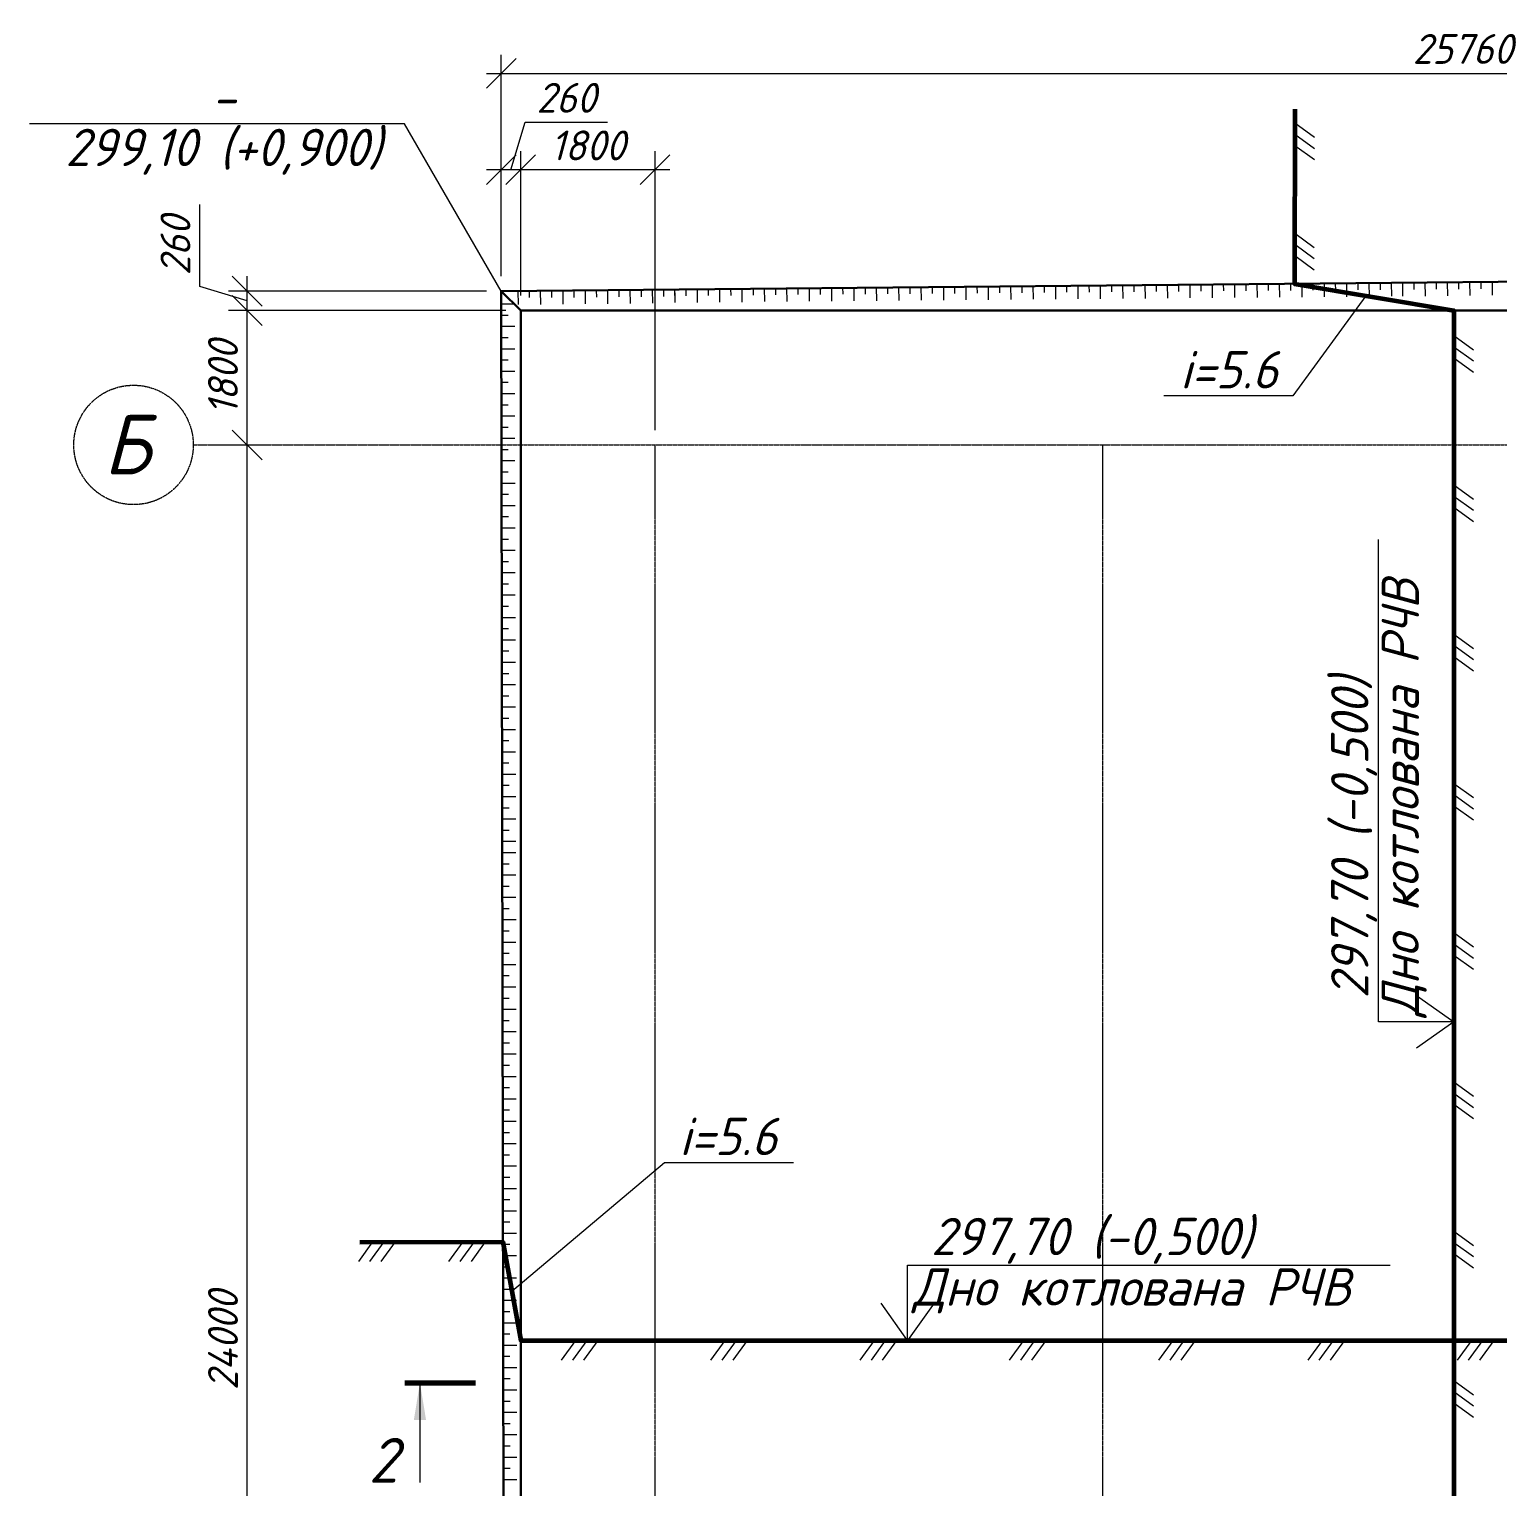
# Model space of a CAD drawing. Header units: millimetres. Extents: x 339888 to 1025294, y -263818 to -40540.
# Drawn here: x 491424 to 511093, y -205961 to -186436 of the extents above; entities that cross this region are included whole.
import ezdxf
from ezdxf import colors
from ezdxf.entities.mleader import LeaderData, LeaderLine
from ezdxf.math import Vec2, Vec3

# ---------------------------------------------------------------- set-up
doc = ezdxf.new("R2010")
doc.units = ezdxf.units.MM
doc.linetypes.add('CENTER2', pattern=[28.575, 19.05, -3.175, 3.175, -3.175])
doc.layers.get('0').update_dxf_attribs({"lineweight": 15})
for name, color, linetype, lineweight in [('0 @ 20', 7, 'Continuous', 15), ('0 @ 200', 7, 'Continuous', 15), ('Оси', 126, 'CENTER2', 15), ('Размеры', 250, 'Continuous', 18), ('Размеры @ 200', 250, 'Continuous', 18)]:
    doc.layers.add(name, color=color, linetype=linetype, lineweight=lineweight)
doc.styles.add('ГОСТ 2', font='GOST_Common Italic.ttf', dxfattribs={"height": 2})
doc.styles.add('ГОСТ 2.5', font='GOST_Common Italic.ttf', dxfattribs={"height": 2.5})
doc.styles.add('ГОСТ 3', font='GOST_Common Italic.ttf', dxfattribs={"height": 3})
doc.styles.add('Размерный 2', font='isocpeui.ttf', dxfattribs={"height": 2})
doc.dimstyles.new('ISO-25', dxfattribs={"dimtxt": 2, "dimasz": 1.8, "dimexe": 1, "dimexo": 2, "dimtad": 1, "dimdec": 0, "dimlfac": 100, "dimtxsty": 'Размерный 2', "dimblk": 'OBLIQUE', "dimcen": 2, "dimdle": 1, "dimclrd": 251, "dimclre": 251, "dimadec": 0, "dimazin": 0, "dimtfac": 1, "dimtdec": 0, "dimtmove": 0, "dimatfit": 3, "dimfxl": 1, "dimlwd": 15, "dimlwe": 15, "dimarcsym": 0})
doc.dimstyles.new('ГОСТ_2К', dxfattribs={"dimtxt": 2, "dimasz": 2, "dimexe": 1.25, "dimexo": 1, "dimtad": 1, "dimdec": 0, "dimtxsty": 'ГОСТ 2', "dimblk": 'OBLIQUE', "dimcen": -2.5, "dimdle": 1, "dimclrd": 251, "dimclre": 251, "dimclrt": 256, "dimadec": 1, "dimazin": 0, "dimtfac": 1, "dimtdec": 0, "dimtmove": 0, "dimatfit": 3, "dimfxl": 1, "dimlwd": 15, "dimlwe": 15, "dimarcsym": 1})

# ---------------------------------------------------------------- blocks, each defined once
blk = doc.blocks.new('_Oblique')
at = {"color": 0, "linetype": 'ByBlock', "lineweight": -2}
blk.add_line((-0.5, -0.5), (0.5, 0.5), dxfattribs=at)
blk = doc.blocks.new('*D608')
at = {"color": 251, "lineweight": 15, "transparency": 16777216}
for p, q in [((494343, -216204), (494343, -191804)), ((493820, -192004), (494593, -192004)), ((493820, -216004), (494593, -216004))]:
    blk.add_line(p, q, dxfattribs=at)
at = {"layer": 'Defpoints', "color": 0, "lineweight": 15, "transparency": 16777216}
for p in [(493620, -192004), (494343, -192004), (493620, -216004)]:
    blk.add_point(p, dxfattribs=at)
at = {"color": 251, "lineweight": 15, "transparency": 16777216, "xscale": 400, "yscale": 400, "zscale": 400}
for p, rotation in [((494343, -192004), 90), ((494343, -216004), 270)]:
    blk.add_blockref('_Oblique', p, dxfattribs=dict(at, rotation=rotation))
at = {"lineweight": 15, "transparency": 16777216, "insert": (494018, -204004), "char_height": 400, "attachment_point": 5, "rotation": 90, "style": 'ГОСТ 2'}
blk.add_mtext('24000', dxfattribs=at)
blk = doc.blocks.new('*D621')
at = {"color": 251, "lineweight": 15, "transparency": 16777216}
for p, q in [((494343, -192204), (494343, -190004)), ((497806, -190204), (494093, -190204)), ((493820, -192004), (494593, -192004))]:
    blk.add_line(p, q, dxfattribs=at)
at = {"layer": 'Defpoints', "color": 0, "lineweight": 15, "transparency": 16777216}
for p in [(494343, -190204), (498006, -190204), (493620, -192004)]:
    blk.add_point(p, dxfattribs=at)
at = {"color": 251, "lineweight": 15, "transparency": 16777216, "xscale": 400, "yscale": 400, "zscale": 400}
for p, rotation in [((494343, -190204), 90), ((494343, -192004), 270)]:
    blk.add_blockref('_Oblique', p, dxfattribs=dict(at, rotation=rotation))
at = {"lineweight": 15, "transparency": 16777216, "insert": (494018, -191104), "char_height": 400, "attachment_point": 5, "rotation": 90, "style": 'ГОСТ 2'}
blk.add_mtext('1800', dxfattribs=at)
blk = doc.blocks.new('*D622')
at = {"color": 251, "lineweight": 15, "transparency": 16777216}
for p, q in [((493706, -189883), (493706, -188783)), ((494343, -190404), (494343, -189744)), ((494343, -190074), (493706, -189883)), ((497546, -189944), (494093, -189944)), ((497806, -190204), (494093, -190204))]:
    blk.add_line(p, q, dxfattribs=at)
at = {"layer": 'Defpoints', "color": 0, "lineweight": 15, "transparency": 16777216}
for p in [(494343, -189944), (497746, -189944), (498006, -190204)]:
    blk.add_point(p, dxfattribs=at)
at = {"color": 251, "lineweight": 15, "transparency": 16777216, "xscale": 400, "yscale": 400, "zscale": 400}
for p, rotation in [((494343, -189944), 90), ((494343, -190204), 270)]:
    blk.add_blockref('_Oblique', p, dxfattribs=dict(at, rotation=rotation))
at = {"lineweight": 15, "transparency": 16777216, "insert": (493381, -189333), "char_height": 400, "attachment_point": 5, "rotation": 90, "style": 'ГОСТ 2'}
blk.add_mtext('260', dxfattribs=at)
blk = doc.blocks.new('*D623')
at = {"color": 251, "lineweight": 15, "transparency": 16777216}
for p, q in [((498006, -190004), (498006, -188066)), ((499806, -191804), (499806, -188066)), ((500006, -188316), (497806, -188316))]:
    blk.add_line(p, q, dxfattribs=at)
at = {"layer": 'Defpoints', "color": 0, "lineweight": 15, "transparency": 16777216}
for p in [(498006, -188316), (498006, -190204), (499806, -192004)]:
    blk.add_point(p, dxfattribs=at)
at = {"color": 251, "lineweight": 15, "transparency": 16777216, "xscale": 400, "yscale": 400, "zscale": 400, "rotation": 180}
blk.add_blockref('_Oblique', (498006, -188316), dxfattribs=at)
at = {"color": 251, "lineweight": 15, "transparency": 16777216, "xscale": 400, "yscale": 400, "zscale": 400}
blk.add_blockref('_Oblique', (499806, -188316), dxfattribs=at)
at = {"lineweight": 15, "transparency": 16777216, "insert": (498906, -187991), "char_height": 400, "attachment_point": 5, "style": 'ГОСТ 2'}
blk.add_mtext('1800', dxfattribs=at)
blk = doc.blocks.new('*D624')
at = {"color": 251, "lineweight": 15, "transparency": 16777216}
for p, q in [((497876, -188316), (498067, -187678)), ((498067, -187678), (499167, -187678)), ((497746, -189744), (497746, -188066)), ((498006, -190004), (498006, -188066)), ((498206, -188316), (497546, -188316))]:
    blk.add_line(p, q, dxfattribs=at)
at = {"layer": 'Defpoints', "color": 0, "lineweight": 15, "transparency": 16777216}
for p in [(497746, -188316), (497746, -189944), (498006, -190204)]:
    blk.add_point(p, dxfattribs=at)
at = {"color": 251, "lineweight": 15, "transparency": 16777216, "xscale": 400, "yscale": 400, "zscale": 400, "rotation": 180}
blk.add_blockref('_Oblique', (497746, -188316), dxfattribs=at)
at = {"color": 251, "lineweight": 15, "transparency": 16777216, "xscale": 400, "yscale": 400, "zscale": 400}
blk.add_blockref('_Oblique', (498006, -188316), dxfattribs=at)
at = {"lineweight": 15, "transparency": 16777216, "insert": (498617, -187353), "char_height": 400, "attachment_point": 5, "style": 'ГОСТ 2'}
blk.add_mtext('260', dxfattribs=at)
blk = doc.blocks.new('_None')
blk = doc.blocks.new('*D630')
at = {"color": 251, "lineweight": 15, "transparency": 16777216}
for p, q in [((497746, -189744), (497746, -186776)), ((523506, -189504), (523506, -186776)), ((497546, -187026), (523706, -187026))]:
    blk.add_line(p, q, dxfattribs=at)
at = {"layer": 'Defpoints', "color": 0, "lineweight": 15, "transparency": 16777216}
for p in [(523506, -187026), (523506, -189704), (497746, -189944)]:
    blk.add_point(p, dxfattribs=at)
at = {"color": 251, "lineweight": 15, "transparency": 16777216, "xscale": 400, "yscale": 400, "zscale": 400, "rotation": 180}
blk.add_blockref('_Oblique', (497746, -187026), dxfattribs=at)
at = {"color": 251, "lineweight": 15, "transparency": 16777216, "xscale": 400, "yscale": 400, "zscale": 400}
blk.add_blockref('_Oblique', (523506, -187026), dxfattribs=at)
at = {"lineweight": 15, "transparency": 16777216, "insert": (510626, -186698), "char_height": 400, "attachment_point": 5, "style": 'ГОСТ 2'}
blk.add_mtext('25760', dxfattribs=at)
blk = doc.blocks.new('*U991')
at = {"layer": '0 @ 20', "lineweight": 15, "ltscale": 0.5}
blk.add_leader([(503189, -204004), (503189, -202992), (505523, -202992)], dimstyle='ISO-25', override={"dimscale": 20, "dimtxt": 0.25, "dimasz": 2.5, "dimgap": 0.625, "dimtad": 0, "dimldrblk": 'Open90'}, dxfattribs=at)
at = {"layer": '0 @ 200', "lineweight": 15, "ltscale": 0.5}
blk.add_leader([(503189, -204004), (503189, -202992), (509651, -202992)], dimstyle='ISO-25', override={"dimscale": 200, "dimtxt": 0.25, "dimasz": 2.5, "dimgap": 0.625, "dimtad": 0, "dimldrblk": 'Open90'}, dxfattribs=at)
blk = doc.blocks.new('*U992')
at = {"layer": '0 @ 20', "lineweight": 15, "ltscale": 0.5}
blk.add_leader([(510506, -199734), (509495, -199734), (509495, -197400)], dimstyle='ISO-25', override={"dimscale": 20, "dimtxt": 0.25, "dimasz": 2.5, "dimgap": 0.625, "dimtad": 0, "dimldrblk": 'Open90'}, dxfattribs=at)
at = {"layer": '0 @ 200', "lineweight": 15, "ltscale": 0.5}
blk.add_leader([(510506, -199734), (509495, -199734), (509495, -193272)], dimstyle='ISO-25', override={"dimscale": 200, "dimtxt": 0.25, "dimasz": 2.5, "dimgap": 0.625, "dimtad": 0, "dimldrblk": 'Open90'}, dxfattribs=at)

msp = doc.modelspace()

# ---------------------------------------------------------------- linework, layer by layer
at = {"lineweight": 15, "ltscale": 0.5}
for p, q in [((510506.19013, -201058.65262), (510506.19036, -198409.60474)), ((501864.36845, -204003.84468), (504513.41633, -204003.84492))]:
    msp.add_line(p, q, dxfattribs=at)
at = {"lineweight": 70, "ltscale": 0.2}
msp.add_line((496454.08489, -204570.60902), (497399.76492, -204570.60902), dxfattribs=at)
at = {"layer": 'Оси'}
msp.add_line((493619.82117, -192003.8448), (521206.19013, -192003.8448), dxfattribs=at)
at = {"layer": 'Оси', "ltscale": 0.5}
for p, q in [((499806.19013, -223314.43833), (499806.19013, -192003.8448)), ((505806.19013, -223314.43833), (505806.19013, -192003.8448))]:
    msp.add_line(p, q, dxfattribs=at)
at = {"layer": 'Оси'}
msp.add_circle((492819.82117, -192003.8448), 800, dxfattribs=at)
at = {"layer": 'Размеры', "lineweight": 15}
for p, q in [((508376.95319, -187690.2162), (508639.01092, -187881.27289)), ((508376.95319, -187840.2162), (508639.01092, -188031.27289)), ((508376.95319, -187990.2162), (508639.01092, -188181.27289)), ((508374.08511, -189165.98292), (508636.14284, -189357.03961)), ((508374.08511, -189315.98292), (508636.14284, -189507.03961)), ((508374.08511, -189465.98292), (508636.14284, -189657.03961)), ((497968.55956, -189941.9158), (497970.45976, -190121.90577)), ((498118.55355, -189940.59948), (498119.50365, -190030.59447)), ((498268.55776, -189940.16149), (498270.45796, -190120.15146)), ((498418.55175, -189938.84517), (498419.50185, -190028.84015)), ((498568.55233, -189938.06319), (498570.45252, -190118.05316)), ((498718.54631, -189936.74687), (498719.49641, -190026.74185)), ((498868.54125, -189935.43054), (498870.44145, -190115.42051)), ((499018.53524, -189934.11422), (499019.48534, -190024.10921)), ((499168.53017, -189932.79789), (499170.43037, -190112.78786)), ((499318.52416, -189931.48157), (499319.47426, -190021.47656)), ((499468.5191, -189930.16525), (499470.4193, -190110.15522)), ((499618.51309, -189928.84893), (499619.46318, -190018.84391)), ((499768.49674, -189926.4639), (499770.39694, -190106.45387)), ((499918.49073, -189925.14758), (499919.44083, -190015.14257)), ((500068.40669, -189916.35037), (500069.35679, -190006.34536)), ((500068.41328, -189916.88471), (500070.31348, -190096.87468)), ((500218.40727, -189915.56839), (500219.35737, -190005.56338)), ((500368.4022, -189914.25207), (500370.3024, -190094.24204)), ((500518.39619, -189912.93575), (500519.34629, -190002.93073)), ((500668.39113, -189911.61942), (500670.29133, -190091.60939)), ((500818.38512, -189910.3031), (500819.33521, -190000.29808)), ((500968.38005, -189908.98677), (500970.28025, -190088.97674)), ((501118.37404, -189907.67045), (501119.32414, -189997.66544)), ((501268.34641, -189904.21673), (501270.24661, -190084.2067)), ((501418.3404, -189902.90041), (501419.2905, -189992.89539)), ((501568.33534, -189901.58408), (501570.23553, -190081.57405)), ((501718.32932, -189900.26776), (501719.27942, -189990.26275)), ((501868.32426, -189898.95143), (501870.22446, -190078.9414)), ((502018.31825, -189897.63511), (502019.26835, -189987.6301)), ((502168.31319, -189896.31879), (502170.21338, -190076.30876)), ((502318.30717, -189895.00247), (502319.25727, -189984.99745)), ((502468.30775, -189894.22049), (502470.20795, -190074.21046)), ((502618.30174, -189892.90417), (502619.25184, -189982.89915)), ((502768.29668, -189891.58784), (502770.19687, -190071.57781)), ((502918.29066, -189890.27152), (502919.24076, -189980.26651)), ((503068.2856, -189888.95519), (503070.1858, -190068.94516)), ((503218.27959, -189887.63887), (503219.22969, -189977.63386)), ((503368.27452, -189886.32254), (503370.17472, -190066.31251)), ((503518.26851, -189885.00623), (503519.21861, -189975.00121)), ((503668.26909, -189884.22425), (503670.16929, -190064.21422)), ((503818.26308, -189882.90793), (503819.21318, -189972.90291)), ((503968.25801, -189881.5916), (503970.15821, -190061.58157)), ((504118.252, -189880.27528), (504119.2021, -189970.27026)), ((504268.24694, -189878.95895), (504270.14714, -190058.94892)), ((504418.24093, -189877.64263), (504419.19102, -189967.63762)), ((504568.23586, -189876.3263), (504570.13606, -190056.31627)), ((504718.22985, -189875.00998), (504719.17995, -189965.00497)), ((504868.21351, -189872.62496), (504870.1137, -190052.61493)), ((505018.20749, -189871.30864), (505019.15759, -189961.30362)), ((505168.20807, -189870.52666), (505170.10827, -190050.51663)), ((505318.20206, -189869.21034), (505319.15216, -189959.20533)), ((505468.19699, -189867.89401), (505470.09719, -190047.88398)), ((505618.19098, -189866.57769), (505619.14108, -189956.57268)), ((505768.18592, -189865.26137), (505770.08612, -190045.25133)), ((505918.17991, -189863.94505), (505919.13, -189953.94003)), ((506068.17484, -189862.62872), (506070.07504, -190042.61869)), ((506218.16883, -189861.3124), (506219.11893, -189951.30738)), ((506368.16941, -189860.53042), (506370.06961, -190040.52039)), ((506518.1634, -189859.2141), (506519.11349, -189949.20908)), ((506668.15833, -189857.89777), (506670.05853, -190037.88774)), ((506818.15232, -189856.58145), (506819.10242, -189946.57644)), ((506968.14726, -189855.26512), (506970.04746, -190035.25509)), ((507118.14124, -189853.9488), (507119.09134, -189943.94379)), ((507268.13618, -189852.63248), (507270.03638, -190032.62245)), ((507418.13017, -189851.31616), (507419.08027, -189941.31114)), ((507568.13075, -189850.53418), (507570.03095, -190030.52415)), ((507718.12473, -189849.21786), (507719.07483, -189939.21284)), ((507868.11967, -189847.90153), (507870.01987, -190027.8915)), ((508018.11366, -189846.58521), (508019.06376, -189936.5802)), ((508168.1086, -189845.26888), (508170.00879, -190025.25885)), ((508318.10258, -189843.95256), (508319.05268, -189933.94755)), ((508468.09752, -189842.63623), (508469.99772, -190022.6262)), ((508618.09151, -189841.31992), (508619.04161, -189931.3149)), ((508768.09209, -189840.53794), (508769.99228, -190020.52791)), ((508918.08607, -189839.22162), (508919.03617, -189929.2166)), ((509068.08101, -189837.90529), (509069.98121, -190017.89526)), ((509218.075, -189836.58897), (509219.0251, -189926.58395)), ((509368.06994, -189835.27264), (509369.97013, -190015.26261)), ((509518.06392, -189833.95632), (509519.01402, -189923.95131)), ((509668.05886, -189832.63999), (509669.95906, -190012.62996)), ((509818.05285, -189831.32367), (509819.00294, -189921.31866)), ((509818.05944, -189831.85801), (509819.95964, -190011.84798)), ((509968.05343, -189830.54169), (509969.00352, -189920.53668)), ((510118.04836, -189829.22537), (510119.94856, -190009.21534)), ((510268.04235, -189827.90905), (510268.99245, -189917.90403)), ((510418.03729, -189826.59272), (510419.93749, -190006.58269)), ((510568.03127, -189825.2764), (510568.98137, -189915.27138)), ((510718.02621, -189823.96007), (510719.92641, -190003.95004)), ((510868.0202, -189822.64375), (510868.9703, -189912.63874)), ((511017.99257, -189819.19003), (511019.89277, -189999.18)), ((497746.49428, -190114.59757), (497916.94289, -190114.59757)), ((497746.76147, -190264.59709), (497836.76147, -190264.59709)), ((497746.49428, -190414.59757), (497926.49428, -190414.59757)), ((497746.76147, -190564.59709), (497836.76147, -190564.59709)), ((510506.19013, -190538.2143), (510768.24785, -190729.27099)), ((497747.02866, -190714.59757), (497927.02866, -190714.59757)), ((510506.19013, -190688.2143), (510768.24785, -190879.27099)), ((497747.29585, -190864.59709), (497837.29585, -190864.59709)), ((510506.19013, -190838.2143), (510768.24785, -191029.27099)), ((497747.56304, -191014.59757), (497927.56304, -191014.59757)), ((497747.83023, -191164.59709), (497837.83023, -191164.59709)), ((497748.09742, -191314.59757), (497928.09742, -191314.59757)), ((497748.3646, -191464.59709), (497838.3646, -191464.59709)), ((497748.63179, -191614.59757), (497928.63179, -191614.59757)), ((497748.89898, -191764.59709), (497838.89898, -191764.59709)), ((497749.16617, -191914.59757), (497929.16617, -191914.59757)), ((497749.43336, -192064.59709), (497839.43336, -192064.59709)), ((497749.70055, -192214.59757), (497929.70055, -192214.59757)), ((497749.96774, -192364.59709), (497839.96774, -192364.59709)), ((497750.23493, -192514.59757), (497930.23493, -192514.59757)), ((510506.19013, -192538.2143), (510768.24785, -192729.27099)), ((497750.50212, -192664.59709), (497840.50212, -192664.59709)), ((510506.19013, -192688.2143), (510768.24785, -192879.27099)), ((497751.30369, -192814.59757), (497931.30369, -192814.59757)), ((510506.19013, -192838.2143), (510768.24785, -193029.27099)), ((497751.57087, -192964.59709), (497841.57087, -192964.59709)), ((497751.83806, -193114.59757), (497931.83806, -193114.59757)), ((497752.10525, -193264.59709), (497842.10525, -193264.59709)), ((497752.37244, -193414.59757), (497932.37244, -193414.59757)), ((497752.63963, -193564.59709), (497842.63963, -193564.59709)), ((497752.90682, -193714.59757), (497932.90682, -193714.59757)), ((497753.17401, -193864.59709), (497843.17401, -193864.59709)), ((497753.97558, -194014.59757), (497933.97558, -194014.59757)), ((497754.24277, -194164.59709), (497844.24277, -194164.59709)), ((497754.50996, -194314.59757), (497934.50996, -194314.59757)), ((497754.77714, -194464.59709), (497844.77714, -194464.59709)), ((497755.04433, -194614.59757), (497935.04433, -194614.59757)), ((510506.19013, -194538.2143), (510768.24785, -194729.27099)), ((510506.19013, -194688.2143), (510768.24785, -194879.27099)), ((497755.31152, -194764.59709), (497845.31152, -194764.59709)), ((510506.19013, -194838.2143), (510768.24785, -195029.27099)), ((497755.57871, -194914.59757), (497935.57871, -194914.59757)), ((497755.8459, -195064.59709), (497845.8459, -195064.59709)), ((497756.64747, -195214.59757), (497936.64747, -195214.59757)), ((497756.91466, -195364.59709), (497846.91466, -195364.59709)), ((497757.18185, -195514.59757), (497937.18185, -195514.59757)), ((497757.44904, -195664.59709), (497847.44904, -195664.59709)), ((497757.71623, -195814.59757), (497937.71623, -195814.59757)), ((497757.98341, -195964.59709), (497847.98341, -195964.59709)), ((497758.2506, -196114.59757), (497938.2506, -196114.59757)), ((497758.51779, -196264.59709), (497848.51779, -196264.59709)), ((497759.31936, -196414.59757), (497939.31936, -196414.59757)), ((497759.58655, -196564.59709), (497849.58655, -196564.59709)), ((510506.19013, -196538.2143), (510768.24785, -196729.27099)), ((497759.85374, -196714.59757), (497939.85374, -196714.59757)), ((497760.12093, -196864.59709), (497850.12093, -196864.59709)), ((510506.19013, -196688.2143), (510768.24785, -196879.27099)), ((510506.19013, -196838.2143), (510768.24785, -197029.27099)), ((497760.38812, -197014.59757), (497940.38812, -197014.59757)), ((497760.65531, -197164.59709), (497850.65531, -197164.59709)), ((497760.9225, -197314.59757), (497940.9225, -197314.59757)), ((497761.18968, -197464.59709), (497851.18968, -197464.59709)), ((497761.72406, -197464.59804), (497941.72406, -197464.59804)), ((497761.99125, -197614.59757), (497851.99125, -197614.59757)), ((497762.25844, -197764.59804), (497942.25844, -197764.59804)), ((497762.52563, -197914.59757), (497852.52563, -197914.59757)), ((497762.79282, -198064.59804), (497942.79282, -198064.59804)), ((497763.06001, -198214.59757), (497853.06001, -198214.59757)), ((497763.3272, -198364.59804), (497943.3272, -198364.59804)), ((497763.59439, -198514.59757), (497853.59439, -198514.59757)), ((510506.19013, -198538.2143), (510768.24785, -198729.27099)), ((497761.72406, -198664.59804), (497941.72406, -198664.59804)), ((497761.99125, -198814.59757), (497851.99125, -198814.59757)), ((510506.19013, -198688.2143), (510768.24785, -198879.27099)), ((510506.19013, -198838.2143), (510768.24785, -199029.27099)), ((497762.25844, -198964.59804), (497942.25844, -198964.59804)), ((497762.52563, -199114.59757), (497852.52563, -199114.59757)), ((497762.79282, -199264.59804), (497942.79282, -199264.59804)), ((497763.06001, -199414.59757), (497853.06001, -199414.59757)), ((497763.3272, -199564.59804), (497943.3272, -199564.59804)), ((497763.59439, -199714.59757), (497853.59439, -199714.59757)), ((497764.39596, -199864.59804), (497944.39596, -199864.59804)), ((497764.66314, -200014.59757), (497854.66314, -200014.59757)), ((497764.93033, -200164.59804), (497944.93033, -200164.59804)), ((497765.19752, -200314.59757), (497855.19752, -200314.59757)), ((497765.46471, -200464.59804), (497945.46471, -200464.59804)), ((497765.7319, -200614.59757), (497855.7319, -200614.59757)), ((510506.19013, -200538.2143), (510768.24785, -200729.27099)), ((497765.99909, -200764.59804), (497945.99909, -200764.59804)), ((510506.19013, -200688.2143), (510768.24785, -200879.27099)), ((497766.26628, -200914.59757), (497856.26628, -200914.59757)), ((510506.19013, -200838.2143), (510768.24785, -201029.27099)), ((497767.06785, -201064.59804), (497947.06785, -201064.59804)), ((497767.33504, -201214.59757), (497857.33504, -201214.59757)), ((497767.60223, -201364.59804), (497947.60223, -201364.59804)), ((497767.86941, -201514.59757), (497857.86941, -201514.59757)), ((497768.1366, -201664.59804), (497948.1366, -201664.59804)), ((497768.40379, -201814.59757), (497858.40379, -201814.59757)), ((497768.67098, -201964.59804), (497948.67098, -201964.59804)), ((497768.93817, -202114.59757), (497858.93817, -202114.59757)), ((497768.1366, -202264.59804), (497948.1366, -202264.59804)), ((497768.40379, -202414.59757), (497858.40379, -202414.59757)), ((497769.20536, -202564.59804), (497949.20536, -202564.59804)), ((510506.19013, -202538.2143), (510768.24785, -202729.27099)), ((496022.32671, -202680.829), (495831.27003, -202942.88673)), ((496172.32671, -202680.829), (495981.27003, -202942.88673)), ((496322.32671, -202680.829), (496131.27003, -202942.88673)), ((497232.07257, -202680.829), (497041.01588, -202942.88673)), ((497382.07257, -202680.829), (497191.01588, -202942.88673)), ((497532.07257, -202680.829), (497341.01588, -202942.88673)), ((497769.47255, -202714.59757), (497859.47255, -202714.59757)), ((510506.19013, -202688.2143), (510768.24785, -202879.27099)), ((497769.73974, -202864.59804), (497949.73974, -202864.59804)), ((510506.19013, -202838.2143), (510768.24785, -203029.27099)), ((497770.00693, -203014.59757), (497860.00693, -203014.59757)), ((497770.27412, -203164.59804), (497950.27412, -203164.59804)), ((497770.54131, -203314.59757), (497860.54131, -203314.59757)), ((497770.8085, -203464.59804), (497950.8085, -203464.59804)), ((497771.07568, -203614.59757), (497861.07568, -203614.59757)), ((497771.87725, -203764.59804), (497951.87725, -203764.59804)), ((497772.14444, -203914.59757), (497862.14444, -203914.59757)), ((497772.41163, -204064.59804), (497952.41163, -204064.59804)), ((498740.55963, -204003.8448), (498549.50295, -204265.90253)), ((498890.55963, -204003.8448), (498699.50295, -204265.90253)), ((499040.55963, -204003.8448), (498849.50295, -204265.90253)), ((500740.55963, -204003.8448), (500549.50295, -204265.90253)), ((500890.55963, -204003.8448), (500699.50295, -204265.90253)), ((501040.55963, -204003.8448), (500849.50295, -204265.90253)), ((502740.55963, -204003.8448), (502549.50295, -204265.90253)), ((502890.55963, -204003.8448), (502699.50295, -204265.90253)), ((503040.55963, -204003.8448), (502849.50295, -204265.90253)), ((504740.55963, -204003.8448), (504549.50295, -204265.90253)), ((504890.55963, -204003.8448), (504699.50295, -204265.90253)), ((505040.55963, -204003.8448), (504849.50295, -204265.90253)), ((506740.55963, -204003.8448), (506549.50295, -204265.90253)), ((506890.55963, -204003.8448), (506699.50295, -204265.90253)), ((507040.55963, -204003.8448), (506849.50295, -204265.90253)), ((508740.55963, -204003.8448), (508549.50295, -204265.90253)), ((508890.55963, -204003.8448), (508699.50295, -204265.90253)), ((509040.55963, -204003.8448), (508849.50295, -204265.90253)), ((510740.55963, -204003.8448), (510549.50295, -204265.90253)), ((510890.55963, -204003.8448), (510699.50295, -204265.90253)), ((511040.55963, -204003.8448), (510849.50295, -204265.90253)), ((497772.67882, -204214.59757), (497862.67882, -204214.59757)), ((497772.94601, -204364.59804), (497952.94601, -204364.59804)), ((497773.2132, -204514.59757), (497863.2132, -204514.59757)), ((510506.19013, -204538.2143), (510768.24785, -204729.27099)), ((497773.48039, -204664.59804), (497953.48039, -204664.59804)), ((510506.19013, -204688.2143), (510768.24785, -204879.27099)), ((497773.74758, -204814.59757), (497863.74758, -204814.59757)), ((510506.19013, -204838.2143), (510768.24785, -205029.27099)), ((497774.54914, -204964.59804), (497954.54914, -204964.59804)), ((497774.81633, -205114.59757), (497864.81633, -205114.59757)), ((497775.08352, -205264.59804), (497955.08352, -205264.59804)), ((497775.35071, -205414.59757), (497865.35071, -205414.59757)), ((497775.6179, -205564.59804), (497955.6179, -205564.59804)), ((497775.88509, -205714.59757), (497865.88509, -205714.59757)), ((497776.15228, -205864.59804), (497956.15228, -205864.59804))]:
    msp.add_line(p, q, dxfattribs=at)
at = {"layer": 'Размеры', "lineweight": 30}
msp.add_line((498006.19013, -190203.8448), (497746.19013, -189943.8448), dxfattribs=at)
at = {"layer": 'Размеры', "lineweight": 60}
for points in [[(508377.89759, -187504.27924), (508373.34883, -189844.834), (510506.19013, -190203.8448), (510506.19013, -217803.8448), (508826.19013, -218095.67611), (508826.11752, -220538.22516)], [(495851.74074, -202683.8448), (497768.87731, -202680.42988), (498006.19013, -204003.8448), (523006.19013, -204003.8448), (523465.19096, -201483.95075), (525498.67982, -201483.73884)]]:
    msp.add_lwpolyline(points, dxfattribs=at)
at = {"layer": 'Размеры', "lineweight": 30}
for points in [[(497746.19013, -189943.8448), (523506.19013, -189703.8448), (523406.19013, -218203.8448), (497796.19013, -218013.8448), (497746.19013, -189943.8448)], [(498006.19013, -190203.8448), (523006.19013, -190203.8448), (523006.19013, -217803.8448), (498006.19013, -217803.8448), (498006.19013, -190203.8448)]]:
    msp.add_lwpolyline(points, close=True, dxfattribs=at)

# ---------------------------------------------------------------- block references
at = {"color": 1, "lineweight": 60}
for name in ['*U992', '*U991']:
    msp.add_blockref(name, (0, 0), dxfattribs=at)

# ---------------------------------------------------------------- texts
at = {"layer": '0 @ 200', "lineweight": 15, "ltscale": 0.5, "style": 'ГОСТ 3'}
for s, rotation, p in [('Дно котлована РЧВ', 89.999994901, (510038.52892, -199662.07593)), ('297,70 (-0,500)', 89.999994901, (509362.05754, -199419.69113)), ('297,70 (-0,500)', 359.999994899, (503503.32994, -202859.71209)), ('Дно котлована РЧВ', 359.999994899, (503260.94514, -203536.18347))]:
    msp.add_text(s, height=500, rotation=rotation, dxfattribs=at).set_placement(p)
at = {"layer": '0 @ 200', "lineweight": 15, "style": 'ГОСТ 3'}
msp.add_text('2', height=600, dxfattribs=at).set_placement((495968.88061, -205908.27499))
at = {"layer": 'Оси', "style": 'ГОСТ 2'}
msp.add_text('Б', height=800, dxfattribs=at).set_placement((492417.50687, -192397.98971))

# ---------------------------------------------------------------- dimensions: what is measured, and where the dimension line sits
at = {"layer": '0 @ 200', "lineweight": 15}
for base, p1, p2, override, picture, middle in [((523506.19013, -187025.92543), (497746.19013, -189943.8448), (523506.19013, -189703.8448), {"dimscale": 200, "dimtix": 0, "dimtofl": 1, "dimtmove": 0, "dimatfit": 3}, '*D630', (510626.19013, -186698.34968)), ((497746.19013, -188315.69046), (498006.19013, -190203.8448), (497746.19013, -189943.8448), {"dimscale": 200, "dimtix": 0, "dimtofl": 1, "dimtmove": 1, "dimatfit": 3}, '*D624', (498192.44013, -187353.19046)), ((498006.19013, -188315.69046), (499806.19013, -192003.8448), (498006.19013, -190203.8448), {"dimscale": 200, "dimtix": 0, "dimtofl": 1, "dimtmove": 0, "dimatfit": 3}, '*D623', (498906.19013, -187990.69046))]:
    dim = msp.add_linear_dim(base=base, p1=p1, p2=p2, dimstyle='ГОСТ_2К', override=override, dxfattribs=at)
    dim.commit()
    dim.dimension.update_dxf_attribs({"geometry": picture, "text_midpoint": middle})
for base, p1, p2, angle, override, picture, middle in [((494343.03479, -189943.8448), (498006.19013, -190203.8448), (497746.19013, -189943.8448), 270, {"dimscale": 200, "dimtix": 0, "dimtofl": 1, "dimtmove": 1, "dimatfit": 3}, '*D622', (493380.53479, -189757.5948)), ((494343.03479, -190203.8448), (493619.82117, -192003.8448), (498006.19013, -190203.8448), 270, {"dimscale": 200, "dimtix": 0, "dimtofl": 1, "dimtmove": 0, "dimatfit": 3}, '*D621', (494018.03479, -191103.8448)), ((494343.03479, -192003.8448), (493619.82117, -216003.8448), (493619.82117, -192003.8448), 90, {"dimscale": 200, "dimtix": 0, "dimtofl": 1, "dimtmove": 0, "dimatfit": 3}, '*D608', (494018.03479, -204003.8448))]:
    dim = msp.add_linear_dim(base=base, p1=p1, p2=p2, angle=angle, dimstyle='ГОСТ_2К', override=override, dxfattribs=at)
    dim.commit()
    dim.dimension.update_dxf_attribs({"geometry": picture, "text_midpoint": middle})

# ---------------------------------------------------------------- leaders
at = {"ltscale": 0.5}
msp.add_leader([(496656.57846, -204570.60902), (496656.57846, -205903.84323)], dimstyle='ISO-25', override={"dimasz": 500, "dimgap": 0.625, "dimtad": 0}, dxfattribs=at)
at = {"layer": 'Размеры @ 200', "lineweight": 15}
ml = msp.add_multileader_mtext('Standard', dxfattribs=at)
ml.set_content('-\\P299,10 (+0,900)', color=256, style='ГОСТ 2.5')
ml.set_leader_properties(color=251, linetype='ByLayer', lineweight=15)
ml.set_arrow_properties(name='NONE')
ml.build(insert=Vec2(0, 0))
ml.multileader.update_dxf_attribs({"text_left_attachment_type": 6, "text_right_attachment_type": 6, "dogleg_length": 0, "arrow_head_size": 0, "scale": 200})
ctx = ml.context
ctx.base_point, ctx.scale, ctx.char_height, ctx.arrow_head_size, ctx.landing_gap_size, ctx.plane_origin = Vec3(491599.9905, -187700.72943), 200, 500, 0, 200, Vec3(497746.19013, -189943.8448)
ctx.left_attachment, ctx.right_attachment, ctx.text_align_type = 6, 6, 1
notes = []
notes.append((ctx, [(0, (1, 1, 0), (496451.12687, -187700.72943), (-1, 0), 0, [(0, [(497746.19013, -189943.8448)], 0, [])])]))
ctx.mtext.insert, ctx.mtext.alignment, ctx.mtext.line_spacing_factor, ctx.mtext.flow_direction = Vec3(494025.55868, -187100.72943), 2, 0.8, 5
at = {"layer": 'Размеры @ 200', "lineweight": 50}
ml = msp.add_multileader_mtext('Standard', dxfattribs=at)
ml.set_content('i=5.6', color=256, style='ГОСТ 2.5')
ml.set_leader_properties(color=251, linetype='ByLayer', lineweight=15)
ml.set_arrow_properties(name='NONE')
ml.build(insert=Vec2(0, 0))
ml.multileader.update_dxf_attribs({"text_left_attachment_type": 6, "text_right_attachment_type": 6, "dogleg_length": 0, "arrow_head_size": 0, "scale": 200})
ctx = ml.context
ctx.base_point, ctx.scale, ctx.char_height, ctx.arrow_head_size, ctx.landing_gap_size, ctx.plane_origin = Vec3(506587.26144, -191346.71127), 200, 500, 0, 200, Vec3(509350.40992, -189917.12974)
ctx.left_attachment, ctx.right_attachment, ctx.text_align_type = 6, 6, 2
notes.append((ctx, [(1, (1, 1, 0), (508349.00386, -191346.71127), (-1, 0), 0, [(0, [(509326.77932, -190005.32032)], 0, [])])]))
ctx.mtext.insert, ctx.mtext.alignment, ctx.mtext.flow_direction = Vec3(508149.00386, -190746.71127), 3, 5
ml = msp.add_multileader_mtext('Standard', dxfattribs=at)
ml.set_content('i=5.6', color=256, style='ГОСТ 2.5')
ml.set_leader_properties(color=251, linetype='ByLayer', lineweight=15)
ml.set_arrow_properties(name='NONE')
ml.build(insert=Vec2(0, 0))
ml.multileader.update_dxf_attribs({"text_left_attachment_type": 6, "text_right_attachment_type": 6, "dogleg_length": 0, "arrow_head_size": 0, "scale": 200})
ctx = ml.context
ctx.base_point, ctx.scale, ctx.char_height, ctx.arrow_head_size, ctx.landing_gap_size, ctx.plane_origin = Vec3(499930.98032, -201619.37825), 200, 500, 0, 200, Vec3(497887.53372, -203342.13734)
ctx.left_attachment, ctx.right_attachment = 6, 6
notes.append((ctx, [(0, (1, 1, 0), (499930.98032, -201619.37825), (1, 0), 0, [(0, [(497887.53372, -203342.13734)], 0, [])])]))
ctx.mtext.insert, ctx.mtext.flow_direction = Vec3(500130.98032, -201019.37825), 5
for ctx, leaders in notes:
    for number, flags, end, landing, length, lines in leaders:
        leader = LeaderData()
        leader.index, (leader.has_last_leader_line, leader.has_dogleg_vector, leader.attachment_direction) = number, flags
        leader.last_leader_point, leader.dogleg_vector, leader.dogleg_length = Vec3(end), Vec3(landing), length
        for number, points, colour, breaks in lines:
            line = LeaderLine()
            line.index, line.vertices, line.color, line.breaks = number, Vec3.list(points), colors.encode_raw_color(colour), breaks
            leader.lines.append(line)
        ctx.leaders.append(leader)

doc.saveas('drawing.dxf')
